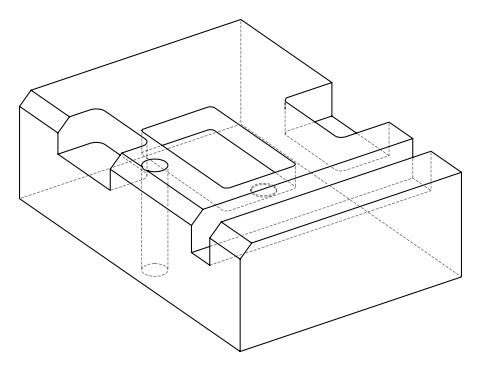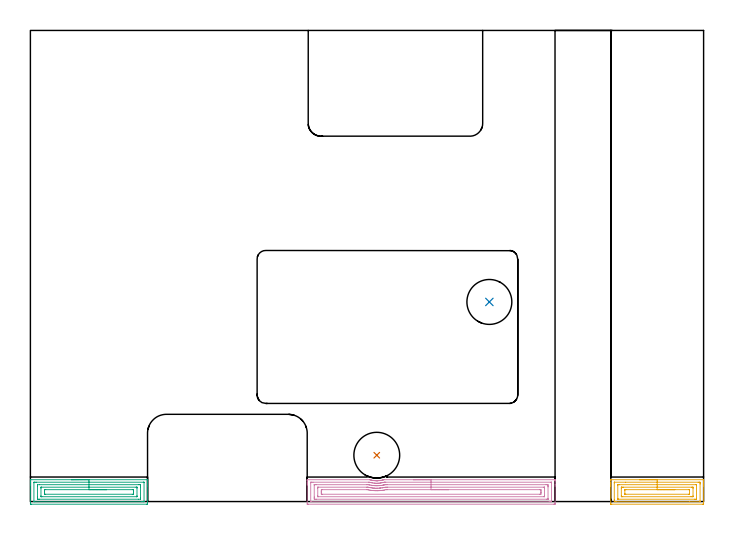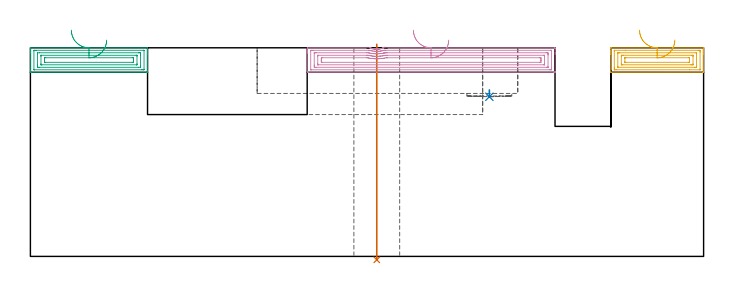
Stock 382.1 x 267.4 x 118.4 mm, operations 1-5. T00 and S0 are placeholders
(PLAN: 9 operations, 6 tool changes, 120.6 min)
(1 INDEXABLE_INSERT_DRILL_THROUGH_HOLE_FROM_SOLID | STEP1HOLE | NXT0302_023 | 0.49 min | 62803 mm3)
(2 INDEXABLE_INSERT_DRILL_BLIND_HOLE_FROM_SOLID | STEP1POCKET | NXT0302_022 | 0.02 min | 14034 mm3)
(3 AREA_MILL | FG_CHAMFER_SURFACE | UGT0205_001 | 2.96 min | 7106 mm3)
(4 AREA_MILL_1 | FG_CHAMFER_SURFACE_1 | UGT0205_001 | 5.93 min | 14939 mm3)
(5 AREA_MILL_2 | FG_CHAMFER_SURFACE_2 | UGT0205_001 | 2.41 min | 5770 mm3)
(6 MILL_RECTANGULAR_POCKET | POCKET_RECTANGULAR_STRAIGHT | NXT0201_009 | Follow Part, ap 2, ae 75% | 61.41 min | 318813 mm3)
(7 MILL_SLOT | SLOT_PARTIAL_RECTANGULAR | NXT0201_011 | Follow Part, ap 3, ae 75% | 30.92 min | 224326 mm3)
(8 MILL_SLOT_1 | SLOT_PARTIAL_RECTANGULAR_1 | UGT0201_094 | Follow Part, ap 5, ae 75% | 8.46 min | 166797 mm3)
(9 MILL_RECTANGULAR_SLOT | SLOT_RECTANGULAR | UGT0201_018 | Follow Part, ap 7.5, ae 75% | 8.02 min | 375575 mm3)
(TOOL NXT0302_023 | Index. Insert Drill 26mm [880-D2600L32-05] | D26 PA176 FL130 Z2)
(TOOL NXT0302_022 | Index. Insert Drill 25.5mm [880-D2550L25-03] | D25.5 PA176 FL77 Z2)
(TOOL UGT0205_001 | Chamfer Mill 20 x 3 x 45 deg. | D20 FL50 Z2)
(TOOL NXT0201_009 | ENDMILL 8mm [2P460-0800-NA 1630] | D8 FL26 Z6)
(TOOL NXT0201_011 | ENDMILL 12mm [2P460-1200-NA 1630] | D12 FL38 Z6)
(TOOL UGT0201_094 | End mill 20 mm | D20 FL38 Z4)
(TOOL UGT0201_018 | End mill 30 mm | D30 FL50 Z4)
(OP 1 INDEXABLE_INSERT_DRILL_THROUGH_HOLE_FROM_SOLID)
G17 G21 G94 G90
T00 M6
G54
G17 G0 G90 X196.6 Y26.3 S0 M3
G43 Z128.4 H1
G94 G81 G98 Z-1.954 F250. R120.4
G80
M5
M2
(OP 2 INDEXABLE_INSERT_DRILL_BLIND_HOLE_FROM_SOLID)
G17 G21 G94 G90
T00 M6
G54
G17 G0 G90 X260.5 Y113.3 S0 M3
G43 Z128.4 H1
G94 G81 G98 Z90.6 F250. R94.5
G80
M5
M2
(OP 3 AREA_MILL)
G17 G21 G94 G90
T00 M6
G54
G17 G0 G90 X23.25 Y12.4 S1061 M3
G43 Z128.4 H0
G94 G1 X23.288 Z127.528 F250.
X23.402 Z126.663
X23.591 Z125.812
X23.853 Z124.98
X24.187 Z124.174
X24.59 Z123.4
X25.058 Z122.664
X25.59 Z121.972
X26.179 Z121.329
X26.822 Z120.739
X27.514 Z120.208
X28.25 Z119.74
X29.024 Z119.337
X29.83 Z119.003
X30.662 Z118.741
X31.514 Z118.552
X32.378 Z118.438
X33.25 Z118.4
X66.322
X66.49 Y12.397 Z118.389
X66.498 Y12.251 Z118.243
X66.5 Y12.099 Z118.098
Y11.843 Z117.843
Y11.145 Z117.14
Y9.92 Z115.917
Y9.393 Z115.387
Y8.78 Z114.776
Y-0.509 Z105.488
X66.496 Y-1.122 Z104.876
X66.49 Y-1.493 Z104.505
X66.258 Y-1.497 Z104.501
X65.875 Y-1.5 Z104.5
X0.625
X0.242 Y-1.497 Z104.501
X0.01 Y-1.493 Z104.505
X0.004 Y-1.122 Z104.876
X0. Y-0.509 Z105.488
Y9.393 Z115.387
Y9.92 Z115.917
Y10.269 Z116.265
Y10.797 Z116.793
Y11.145 Z117.14
Y11.843 Z117.843
Y12.099 Z118.098
X0.002 Y12.251 Z118.243
X0.01 Y12.397 Z118.389
X0.178 Y12.4 Z118.4
X33.25
Y10.986 Z116.986
X64.087 Y10.985 Z116.985
X64.252 Y10.984 Z116.984
X64.444 Y10.98 Z116.98
X64.484 Y10.979 Z116.979
X64.49 Y10.954 Z116.954
X64.494 Y10.921 Z116.921
X64.499 Y10.742 Z116.742
X64.5 Y0.227 Z106.227
X64.497 Y0.092 Z106.092
X64.493 Y-0.016 Z105.984
X64.489 Y-0.079 Z105.921
X64.452 Y-0.08 Z105.92
X64.087 Y-0.084 Z105.916
X63.924 Y-0.085 Z105.915
X63.194 Y-0.086 Z105.914
X2.413 Y-0.085 Z105.915
X2.248 Y-0.084 Z105.916
X2.056 Y-0.08 Z105.92
X2.016 Y-0.079 Z105.921
X2.01 Y-0.054 Z105.946
X2.006 Y-0.021 Z105.979
X2.001 Y0.158 Z106.158
X2. Y10.673 Z116.673
X2.003 Y10.808 Z116.808
X2.007 Y10.916 Z116.916
X2.011 Y10.979 Z116.979
X2.048 Y10.98 Z116.98
X2.413 Y10.984 Z116.984
X2.576 Y10.985 Z116.985
X3.306 Y10.986 Z116.986
X33.25
Y9.571 Z115.571
X61.406
X62.119 Y9.57 Z115.57
X62.3 Y9.568 Z115.568
X62.472 Y9.565 Z115.565
X62.49 Y9.393 Z115.393
X62.496 Y9.2 Z115.2
X62.5 Y8.517 Z114.517
Y8.321 Z114.321
X62.499 Y2.188 Z108.188
X62.49 Y1.507 Z107.507
X62.475 Y1.335 Z107.335
X61.406 Y1.329 Z107.329
X5.094
X4.381 Y1.33 Z107.33
X4.2 Y1.332 Z107.332
X4.027 Y1.335 Z107.335
X4.01 Y1.507 Z107.507
X4.004 Y1.7 Z107.7
X4. Y2.383 Z108.383
Y2.579 Z108.579
X4.001 Y8.712 Z114.712
X4.01 Y9.393 Z115.393
X4.025 Y9.564 Z115.564
X5.094 Y9.571 Z115.571
X33.25
Y8.157 Z114.157
X59.985
X60.354 Y8.156 Z114.156
X60.415 Y8.154 Z114.154
X60.479 Y8.15 Z114.15
X60.49 Y8.145 Z114.145
X60.494 Y8.123 Z114.123
X60.497 Y8.071 Z114.071
X60.5 Y7.652 Z113.652
Y3.271 Z109.271
X60.496 Y2.827 Z108.827
X60.493 Y2.774 Z108.774
X60.491 Y2.752 Z108.752
X60.46 Y2.75 Z108.75
X60.321 Y2.746 Z108.746
X60.145 Y2.744 Z108.744
X6.515 Y2.743 Z108.743
X6.146 Y2.744 Z108.744
X6.085 Y2.746 Z108.746
X6.021 Y2.749 Z108.749
X6.009 Y2.755 Z108.755
X6.006 Y2.777 Z108.777
X6.003 Y2.829 Z108.829
X6. Y3.248 Z109.248
Y7.629 Z113.629
X6.004 Y8.073 Z114.073
X6.007 Y8.126 Z114.126
X6.009 Y8.147 Z114.147
X6.04 Y8.15 Z114.15
X6.179 Y8.154 Z114.154
X6.355 Y8.156 Z114.156
X33.25 Y8.157 Z114.157
Y6.743 Z112.743
X57.852
X58.271 Y6.739 Z112.739
X58.472 Y6.736 Z112.736
X58.49 Y6.625 Z112.625
X58.499 Y6.109 Z112.109
Y5.012 Z111.012
X58.491 Y4.365 Z110.365
X58.475 Y4.164 Z110.164
X57.809 Y4.157 Z110.157
X8.648
X8.229 Y4.161 Z110.161
X8.028 Y4.164 Z110.164
X8.01 Y4.275 Z110.275
X8.001 Y4.791 Z110.791
Y5.888 Z111.888
X8.009 Y6.535 Z112.535
X8.025 Y6.736 Z112.736
X8.691 Y6.743 Z112.743
X33.25
X34.122 Z112.781
X34.986 Z112.895
X35.838 Z113.084
X36.67 Z113.346
X37.476 Z113.68
X38.25 Z114.083
X38.986 Z114.552
X39.678 Z115.083
X40.321 Z115.672
X40.91 Z116.315
X41.442 Z117.007
X41.91 Z117.743
X42.313 Z118.517
X42.647 Z119.323
X42.909 Z120.155
X43.098 Z121.007
X43.212 Z121.872
X43.25 Z122.743
G0 Z128.4
M5
M2
(OP 4 AREA_MILL_1)
G17 G21 G94 G90
T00 M6
G54
G17 G0 G90 X217.392 Y12.398 S1061 M3
G43 Z128.4 H0
Z128.398
G94 G1 X217.43 Z127.526 F250.
X217.544 Z126.662
X217.733 Z125.81
X217.995 Z124.978
X218.329 Z124.172
X218.732 Z123.398
X219.2 Z122.662
X219.732 Z121.97
X220.321 Z121.327
X220.964 Z120.738
X221.656 Z120.207
X222.392 Z119.738
X223.166 Z119.335
X223.972 Z119.001
X224.804 Z118.739
X225.656 Z118.55
X226.52 Z118.436
X227.392 Z118.398
X297.621 Y12.4 Z118.4
X297.79 Y12.398 Z118.389
X297.797 Y12.251 Z118.243
X297.8 Y12.097 Z118.097
Y11.846 Z117.846
Y11.145 Z117.14
Y9.919 Z115.916
Y9.393 Z115.387
Y8.78 Z114.775
Y-1.122 Z104.876
X297.797 Y-1.388 Z104.61
X297.79 Y-1.492 Z104.506
X297.683 Y-1.499 Z104.499
X297.174 Y-1.5 Z104.5
X157.726
X157.213 Y-1.495 Z104.503
X157.11 Y-1.492 Z104.506
X157.1 Y-1.385 Z104.613
Y9.393 Z115.387
Y9.919 Z115.916
Y10.269 Z116.265
Y10.795 Z116.791
Y11.145 Z117.14
Y11.847 Z117.846
Y12.097 Z118.097
X157.103 Y12.251 Z118.243
X157.11 Y12.398 Z118.389
X157.279 Y12.4 Z118.4
X192.619 Y12.398 Z118.396
X192.68 Y12.394 Z118.389
X192.73 Y12.39 Z118.383
X192.907 Y12.339 Z118.338
X192.997 Y12.314 Z118.313
X193.273 Y12.236 Z118.236
X193.482 Y12.187 Z118.184
X193.523 Y12.177 Z118.174
X194.224 Y12.033 Z118.032
X194.279 Y12.022 Z118.02
X194.376 Y12.004 Z117.999
X194.416 Y11.995 Z117.991
X194.862 Y11.922 Z117.92
X195.023 Y11.903 Z117.901
X195.27 Y11.875 Z117.87
X195.309 Y11.87 Z117.866
X195.755 Y11.833 Z117.831
X196.028 Y11.819 Z117.817
X196.163 Y11.813 Z117.806
X196.267 Y11.81 Z117.805
X196.365 Y11.809 Z117.801
X196.425 Y11.806
X196.483 Y11.805 Z117.803
X196.81 Y11.806
X196.827 Z117.804
X196.871
X197.057 Y11.815 Z117.807
X197.095 Y11.816 Z117.81
X197.284 Y11.83 Z117.827
X197.288 Y11.831
X197.951 Y11.884 Z117.876
X197.987 Y11.886 Z117.88
X198.279 Y11.918 Z117.916
X198.434 Y11.936 Z117.934
X198.845 Y12.002 Z117.998
X198.88 Y12.007 Z118.004
X199.327 Y12.095 Z118.093
X199.739 Y12.191 Z118.188
X199.773 Y12.199 Z118.196
X200.052 Y12.27 Z118.27
X200.183 Y12.304 Z118.304
X200.282 Y12.332 Z118.332
X200.48 Y12.392 Z118.384
X200.542 Y12.395 Z118.391
X200.602 Y12.398 Z118.397
X227.392 Z118.398
Y10.984 Z116.984
X295.386 Y10.985 Z116.985
X295.551 Y10.984 Z116.984
X295.743 Y10.98 Z116.98
X295.784 Y10.979 Z116.979
X295.79 Y10.954 Z116.954
X295.794 Y10.921 Z116.921
X295.799 Y10.741 Z116.741
X295.8 Y0.226 Z106.226
X295.797 Y0.09 Z106.09
X295.792 Y-0.018 Z105.982
X295.788 Y-0.079 Z105.921
X295.751 Y-0.08 Z105.92
X295.386 Y-0.084 Z105.916
X295.223 Y-0.085 Z105.915
X294.493 Y-0.086 Z105.914
X159.514 Y-0.085 Z105.915
X159.349 Y-0.084 Z105.916
X159.157 Y-0.08 Z105.92
X159.116 Y-0.079 Z105.921
X159.11 Y-0.054 Z105.946
X159.106 Y-0.021 Z105.979
X159.101 Y0.159 Z106.159
Y10.674 Z116.674
X159.103 Y10.81 Z116.81
X159.108 Y10.917 Z116.917
X159.112 Y10.979 Z116.979
X159.149 Y10.98 Z116.98
X159.514 Y10.984 Z116.984
X159.677 Y10.985 Z116.985
X160.407
X191.86 Y10.982 Z116.982
X192.223 Y10.978 Z116.978
X192.313 Y10.976 Z116.976
X192.903 Y10.837 Z116.837
X193.482 Y10.717 Z116.717
X193.862 Y10.642 Z116.642
X194.376 Y10.556 Z116.556
X195.063 Y10.472 Z116.472
X195.27 Y10.455 Z116.455
X196.025 Y10.405 Z116.405
X196.163 Y10.401 Z116.401
X196.963 Y10.392 Z116.392
X197.057 Y10.398 Z116.398
X197.77 Y10.447 Z116.447
X197.951 Y10.463 Z116.463
X198.583 Y10.526 Z116.526
X198.845 Y10.558 Z116.558
X199.361 Y10.64 Z116.64
X199.739 Y10.714 Z116.714
X200.1 Y10.792 Z116.792
X200.633 Y10.916 Z116.916
X200.823 Y10.959 Z116.959
X200.893 Y10.974 Z116.974
X200.981 Y10.978 Z116.978
X201.163 Y10.981 Z116.981
X201.527 Y10.983 Z116.983
X201.692
X227.392 Y10.984 Z116.984
Y9.57 Z115.57
X292.705 Y9.571 Z115.571
X293.418 Y9.57 Z115.57
X293.599 Y9.568 Z115.568
X293.771 Y9.565 Z115.565
X293.79 Y9.393 Z115.393
X293.796 Y9.199 Z115.199
X293.8 Y8.517 Z114.517
Y8.32 Z114.32
X293.799 Y1.507 Z107.507
X293.797 Y1.408 Z107.408
X293.794 Y1.359 Z107.359
X293.791 Y1.339 Z107.339
X293.775 Y1.334 Z107.334
X293.599 Y1.332 Z107.332
X292.887 Y1.329 Z107.329
X162.195
X161.482 Y1.33 Z107.33
X161.301 Y1.332 Z107.332
X161.128 Y1.335 Z107.335
X161.11 Y1.507 Z107.507
X161.104 Y1.701 Z107.701
X161.1 Y2.383 Z108.383
Y2.581 Z108.581
X161.101 Y9.393 Z115.393
X161.103 Y9.492 Z115.492
X161.106 Y9.541 Z115.541
X161.109 Y9.561 Z115.561
X161.126 Y9.565 Z115.565
X161.301 Y9.567 Z115.567
X162.014 Y9.571 Z115.571
X162.195
X190.979 Y9.569 Z115.569
X191.694 Y9.565 Z115.565
X191.872 Y9.562 Z115.562
X191.962 Y9.557 Z115.557
X192.588 Y9.423 Z115.423
X192.734 Y9.393 Z115.393
X193.482 Y9.251 Z115.251
X193.658 Y9.221 Z115.221
X194.376 Y9.121 Z115.121
X194.693 Y9.082 Z115.082
X195.27 Y9.035 Z115.035
X195.661 Y9.01 Z115.01
X196.163 Y8.987 Z114.987
X196.58 Y8.985 Z114.985
X197.057 Y8.987 Z114.987
X197.45 Y9.008 Z115.008
X197.951 Y9.042 Z115.042
X198.282 Y9.069 Z115.069
X198.845 Y9.124 Z115.124
X199.09 Y9.153 Z115.153
X199.739 Y9.249 Z115.249
X199.864 Y9.27 Z115.27
X200.501 Y9.393 Z115.393
X200.609 Y9.416 Z115.416
X200.633 Y9.422 Z115.422
X201.02 Y9.511 Z115.511
X201.184 Y9.547 Z115.547
X201.259 Y9.562 Z115.562
X201.351 Y9.566 Z115.566
X201.527 Y9.568 Z115.568
X202.241 Y9.569 Z115.569
X202.421
X227.392 Y9.57 Z115.57
Y8.156 Z114.156
X291.284 Y8.157 Z114.157
X291.653 Y8.156 Z114.156
X291.715 Y8.154 Z114.154
X291.778 Y8.15 Z114.15
X291.79 Y8.146 Z114.146
X291.794 Y8.124 Z114.124
X291.796 Y8.072 Z114.072
X291.8 Y7.651 Z113.651
Y3.27 Z109.27
X291.796 Y2.827 Z108.827
X291.793 Y2.773 Z108.773
X291.791 Y2.752 Z108.752
X291.759 Y2.75 Z108.75
X291.62 Y2.746 Z108.746
X291.443 Y2.743 Z108.743
X163.616
X163.247 Y2.744 Z108.744
X163.185 Y2.746 Z108.746
X163.121 Y2.749 Z108.749
X163.11 Y2.754 Z108.754
X163.106 Y2.776 Z108.776
X163.103 Y2.828 Z108.828
X163.1 Y3.249 Z109.249
Y7.63 Z113.63
X163.104 Y8.073 Z114.073
X163.107 Y8.127 Z114.127
X163.109 Y8.148 Z114.148
X163.141 Y8.15 Z114.15
X163.281 Y8.154 Z114.154
X163.457 Y8.156 Z114.156
X190.8 Y8.155 Z114.155
X191.171 Y8.154 Z114.154
X191.432 Y8.15 Z114.15
X191.562 Y8.148 Z114.148
X191.694 Y8.132 Z114.132
X192.186 Y8.035 Z114.035
X192.588 Y7.959 Z113.959
X193.287 Y7.831 Z113.831
X193.482 Y7.802 Z113.802
X194.33 Y7.685 Z113.685
X194.376 Y7.681 Z113.681
X194.824 Y7.641 Z113.641
X195.27 Y7.609 Z113.609
X195.304 Y7.606 Z113.606
X196.163 Y7.57 Z113.57
X196.238 Y7.568 Z113.568
X197.057 Y7.569 Z113.569
X197.129 Y7.571 Z113.571
X197.951 Y7.615 Z113.615
X197.976 Y7.616 Z113.616
X198.307 Y7.641 Z113.641
X198.799 Y7.686 Z113.686
X198.845 Y7.691 Z113.691
X199.595 Y7.782 Z113.782
X199.739 Y7.802 Z113.802
X200.366 Y7.903 Z113.903
X200.633 Y7.954 Z113.954
X201.11 Y8.049 Z114.049
X201.527 Y8.134 Z114.134
X201.903 Y8.148 Z114.148
X202.421 Y8.152 Z114.152
X202.791 Y8.154 Z114.154
X227.392 Y8.156 Z114.156
Y6.741 Z112.741
X289.151 Y6.743 Z112.743
X289.57 Y6.739 Z112.739
X289.77 Y6.736 Z112.736
X289.79 Y6.626 Z112.626
X289.798 Y6.108 Z112.108
X289.799 Y5.888 Z111.888
X289.8 Y5.231 Z111.231
X289.798 Y5.012 Z111.012
X289.791 Y4.363 Z110.363
X289.774 Y4.164 Z110.164
X289.107 Y4.157 Z110.157
X165.749
X165.33 Y4.161 Z110.161
X165.13 Y4.164 Z110.164
X165.11 Y4.274 Z110.274
X165.102 Y4.792 Z110.792
X165.101 Y5.012 Z111.012
X165.1 Y5.669 Z111.669
X165.102 Y5.888 Z111.888
X165.109 Y6.537 Z112.537
X165.127 Y6.736 Z112.736
X165.793 Y6.742 Z112.742
X190.825 Y6.74 Z112.74
X191.258 Y6.733 Z112.733
X191.694 Y6.659 Z112.659
X191.825 Y6.635 Z112.635
X192.588 Y6.499 Z112.499
X192.916 Y6.443 Z112.443
X193.482 Y6.364 Z112.364
X193.953 Y6.302 Z112.302
X194.376 Y6.261 Z112.261
X194.935 Y6.216 Z112.216
X195.27 Y6.196 Z112.196
X195.878 Y6.167 Z112.167
X196.163 Y6.159 Z112.159
X196.784 Y6.156 Z112.156
X197.057 Y6.158 Z112.158
X197.65 Y6.184 Z112.184
X197.951 Y6.201 Z112.201
X198.488 Y6.239 Z112.239
X198.845 Y6.27 Z112.27
X199.303 Y6.316 Z112.316
X199.739 Y6.367 Z112.367
X200.098 Y6.413 Z112.413
X200.633 Y6.495 Z112.495
X200.868 Y6.534 Z112.534
X201.882 Y6.729 Z112.729
X201.986 Y6.734 Z112.734
X202.421 Y6.74 Z112.74
X202.445 Y6.741 Z112.741
X227.392
X228.264 Z112.779
X229.129 Z112.893
X229.98 Z113.082
X230.812 Z113.345
X231.618 Z113.678
X232.392 Z114.081
X233.128 Z114.55
X233.82 Y6.742 Z115.081
X234.463 Z115.67
X235.053 Z116.314
X235.584 Z117.006
X236.052 Z117.742
X236.455 Z118.515
X236.789 Z119.321
X237.051 Z120.153
X237.24 Z121.005
X237.354 Z121.87
X237.392 Z122.742
G0 Z128.4
M5
M2
(OP 5 AREA_MILL_2)
G17 G21 G94 G90
T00 M6
G54
G17 G0 G90 X345.75 Y12.4 S1061 M3
G43 Z128.4 H0
G94 G1 X345.788 Z127.528 F250.
X345.902 Z126.663
X346.091 Z125.812
X346.353 Z124.98
X346.687 Z124.174
X347.09 Z123.4
X347.558 Z122.664
X348.09 Z121.972
X348.679 Z121.329
X349.322 Z120.739
X350.014 Z120.208
X350.75 Z119.74
X351.524 Z119.337
X352.33 Z119.003
X353.162 Z118.741
X354.014 Z118.552
X354.878 Z118.438
X355.75 Z118.4
X381.984
X382.09 Y12.397 Z118.389
X382.097 Y12.304 Z118.296
X382.1 Y12.202 Z118.2
Y11.563 Z117.562
Y10.728 Z116.727
Y10.269 Z116.265
Y10.04 Z116.037
Y9.393 Z115.39
Y9.164 Z115.161
Y8.517 Z114.51
Y-1.122 Z104.875
X382.096 Y-1.449 Z104.547
X382.09 Y-1.492 Z104.505
X382.046 Y-1.498 Z104.498
X381.539 Y-1.5 Z104.5
X329.961
X329.449 Y-1.494 Z104.503
X329.41 Y-1.491 Z104.505
X329.4 Y-1.445 Z104.551
Y8.517 Z114.51
Y9.164 Z115.161
Y9.393 Z115.39
Y10.04 Z116.037
Y10.269 Z116.265
Y10.728 Z116.727
Y12.202 Z118.201
X329.403 Y12.304 Z118.296
X329.41 Y12.397 Z118.389
X329.516 Y12.4 Z118.4
X355.75
Y10.986 Z116.986
X379.033
X379.76 Y10.984 Z116.984
X379.926 Y10.983 Z116.983
X380.072 Y10.979 Z116.979
X380.09 Y10.932 Z116.932
X380.096 Y10.815 Z116.815
X380.099 Y10.269 Z116.269
X380.1 Y9.935 Z115.935
X380.099 Y0.297 Z106.297
X380.092 Y-0.038 Z105.962
X380.09 Y-0.078 Z105.922
X380.076 Y-0.08 Z105.92
X380.033 Y-0.083 Z105.917
X379.942 Y-0.085 Z105.915
X374.172 Y-0.086 Z105.914
X332.467
X331.74 Y-0.084 Z105.916
X331.574 Y-0.083 Z105.917
X331.428 Y-0.079 Z105.921
X331.41 Y-0.032 Z105.968
X331.404 Y0.085 Z106.085
X331.401 Y0.631 Z106.631
X331.4 Y0.965 Z106.965
X331.401 Y10.603 Z116.603
X331.408 Y10.938 Z116.938
X331.41 Y10.978 Z116.978
X331.424 Y10.98 Z116.98
X331.467 Y10.983 Z116.983
X331.558 Y10.985 Z116.985
X337.864 Y10.986 Z116.986
X355.75
Y9.571 Z115.571
X377.801
X377.982 Y9.569 Z115.569
X378.042 Y9.568 Z115.568
X378.081 Y9.565 Z115.565
X378.09 Y9.509 Z115.509
X378.096 Y9.393 Z115.393
X378.099 Y9.278 Z115.278
Y1.507 Z107.507
X378.098 Y1.393 Z107.393
X378.091 Y1.353 Z107.353
X378.086 Y1.335 Z107.335
X378.071 Y1.334 Z107.334
X377.982 Y1.331 Z107.331
X377.274 Y1.329 Z107.329
X377.093 Y1.328 Z107.328
X333.699 Y1.329 Z107.329
X333.518 Y1.331 Z107.331
X333.458 Y1.332 Z107.332
X333.418 Y1.335 Z107.335
X333.41 Y1.391 Z107.391
X333.404 Y1.507 Z107.507
X333.401 Y1.622 Z107.622
Y9.393 Z115.393
X333.402 Y9.507 Z115.507
X333.409 Y9.547 Z115.547
X333.414 Y9.565 Z115.565
X333.429 Y9.566 Z115.566
X333.518 Y9.569 Z115.569
X334.226 Y9.571 Z115.571
X334.407
X355.75
Y8.157 Z114.157
X375.314
X375.68 Y8.156 Z114.156
X376.004 Y8.152 Z114.152
X376.073 Y8.15 Z114.15
X376.09 Y8.142 Z114.142
X376.094 Y8.109 Z114.109
X376.097 Y8.036 Z114.036
X376.1 Y7.743 Z113.743
Y7.641 Z113.641
Y3.259 Z109.259
X376.096 Y2.872 Z108.872
X376.093 Y2.776 Z108.776
X376.091 Y2.756 Z108.756
X376.074 Y2.75 Z108.75
X376.013 Y2.747 Z108.747
X375.837 Y2.744 Z108.744
X375.314 Y2.743 Z108.743
X374.949
X336.186
X335.82 Y2.744 Z108.744
X335.496 Y2.748 Z108.748
X335.427 Y2.75 Z108.75
X335.41 Y2.758 Z108.758
X335.406 Y2.791 Z108.791
X335.403 Y2.864 Z108.864
X335.4 Y3.157 Z109.157
Y3.259 Z109.259
Y7.641 Z113.641
X335.404 Y8.028 Z114.028
X335.407 Y8.124 Z114.124
X335.409 Y8.144 Z114.144
X335.426 Y8.15 Z114.15
X335.487 Y8.153 Z114.153
X335.663 Y8.156 Z114.156
X336.186 Y8.157 Z114.157
X336.551
X355.75
Y6.743 Z112.743
X373.557
X373.969 Y6.74 Z112.74
X374.071 Y6.738 Z112.738
X374.088 Y6.736 Z112.736
X374.092 Y6.721 Z112.721
X374.096 Y6.685 Z112.685
X374.099 Y6.607 Z112.607
X374.1 Y4.456 Z110.456
X374.097 Y4.27 Z110.27
X374.094 Y4.203 Z110.203
X374.09 Y4.169 Z110.169
X374.075 Y4.164 Z110.164
X373.514 Y4.157 Z110.157
X337.943
X337.531 Y4.16 Z110.16
X337.429 Y4.162 Z110.162
X337.412 Y4.164 Z110.164
X337.408 Y4.179 Z110.179
X337.404 Y4.215 Z110.215
X337.401 Y4.293 Z110.293
X337.4 Y6.444 Z112.444
X337.403 Y6.63 Z112.63
X337.406 Y6.697 Z112.697
X337.41 Y6.731 Z112.731
X337.425 Y6.736 Z112.736
X337.986 Y6.743 Z112.743
X355.75
X356.622 Z112.781
X357.486 Z112.895
X358.338 Z113.084
X359.17 Z113.346
X359.976 Z113.68
X360.75 Z114.083
X361.486 Z114.552
X362.178 Z115.083
X362.821 Z115.672
X363.41 Z116.315
X363.942 Z117.007
X364.41 Z117.743
X364.813 Z118.517
X365.147 Z119.323
X365.409 Z120.155
X365.598 Z121.007
X365.712 Z121.871
X365.75 Z122.743
G0 Z128.4
M5
M2
